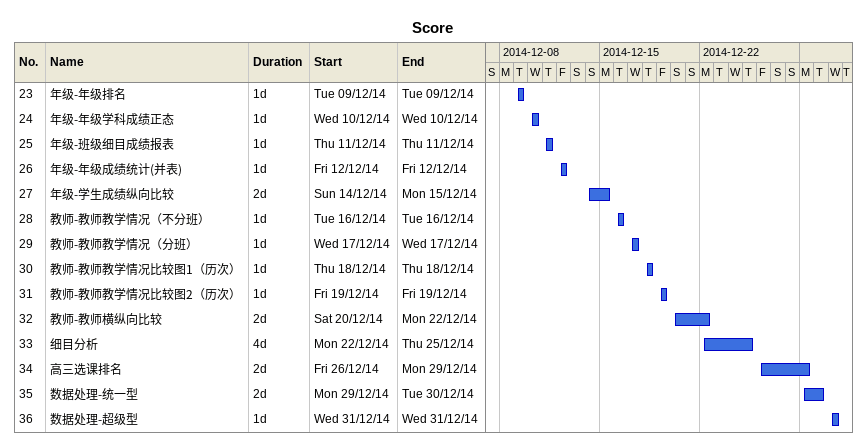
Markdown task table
Score

| ID | Task | Duration | Start | Finish |
|---|---|---|---|---|
| 23 | 年级-年级排名 | 1d | 2014-12-09 | 2014-12-09 |
| 24 | 年级-年级学科成绩正态 | 1d | 2014-12-10 | 2014-12-10 |
| 25 | 年级-班级细目成绩报表 | 1d | 2014-12-11 | 2014-12-11 |
| 26 | 年级-年级成绩统计(并表) | 1d | 2014-12-12 | 2014-12-12 |
| 27 | 年级-学生成绩纵向比较 | 2d | 2014-12-14 | 2014-12-15 |
| 28 | 教师-教师教学情况（不分班） | 1d | 2014-12-16 | 2014-12-16 |
| 29 | 教师-教师教学情况（分班） | 1d | 2014-12-17 | 2014-12-17 |
| 30 | 教师-教师教学情况比较图1（历次） | 1d | 2014-12-18 | 2014-12-18 |
| 31 | 教师-教师教学情况比较图2（历次） | 1d | 2014-12-19 | 2014-12-19 |
| 32 | 教师-教师横纵向比较 | 2d | 2014-12-20 | 2014-12-22 |
| 33 | 细目分析 | 4d | 2014-12-22 | 2014-12-25 |
| 34 | 高三选课排名 | 2d | 2014-12-26 | 2014-12-29 |
| 35 | 数据处理-统一型 | 2d | 2014-12-29 | 2014-12-30 |
| 36 | 数据处理-超级型 | 1d | 2014-12-31 | 2014-12-31 |
